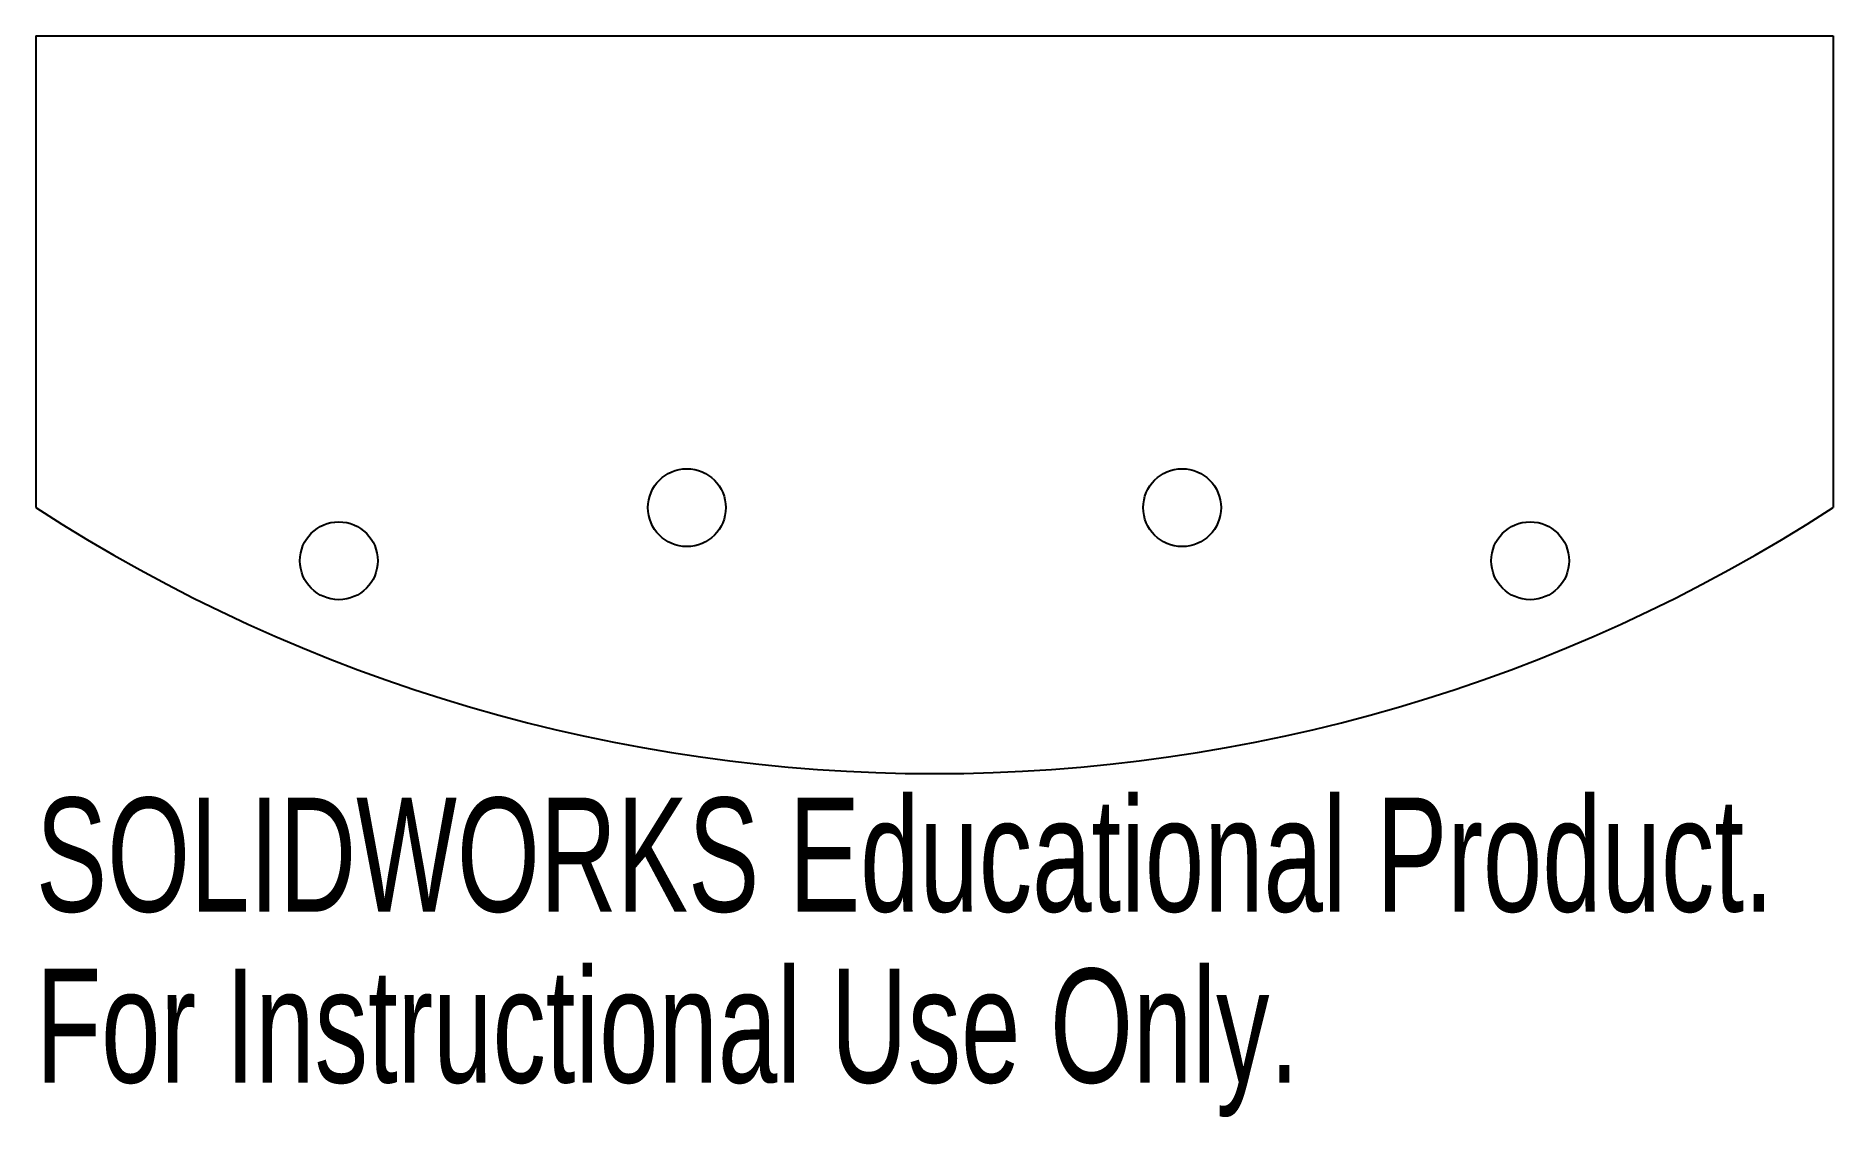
# Model space of a CAD drawing. Header units: millimetres. Extents: x -38.1 to 38.1, y -84.6 to -38.7.
import ezdxf

# ---------------------------------------------------------------- set-up
doc = ezdxf.new("R2010")
doc.units = ezdxf.units.MM
doc.styles.add('SLDTEXTSTYLE0', font='TXT', dxfattribs={"width": 0.7})

msp = doc.modelspace()

# ---------------------------------------------------------------- linework, layer by layer
at = {"color": 7, "linetype": 'Continuous', "lineweight": 25}
for p, q in [((-38.1, -38.723), (38.1, -38.723)), ((-38.1, -38.723), (-38.1, -58.723)), ((38.1, -38.723), (38.1, -58.723))]:
    msp.add_line(p, q, dxfattribs=at)
for centre in [(-10.5, -58.723), (10.5, -58.723), (-25.257, -60.976), (25.257, -60.976)]:
    msp.add_circle(centre, 1.65, dxfattribs=at)
msp.add_arc((0, 0), 70, 237.02413, 302.97587, dxfattribs=at)

# ---------------------------------------------------------------- texts
at = {"color": 7, "linetype": 'Continuous', "char_height": 4.83362, "attachment_point": 1, "style": 'SLDTEXTSTYLE0'}
for s, insert in [('SOLIDWORKS Educational Product.', (-38.1, -71.02)), ('For Instructional Use Only.', (-38.1, -78.27))]:
    msp.add_mtext(s, dxfattribs=dict(at, insert=insert))

doc.saveas('drawing.dxf')
